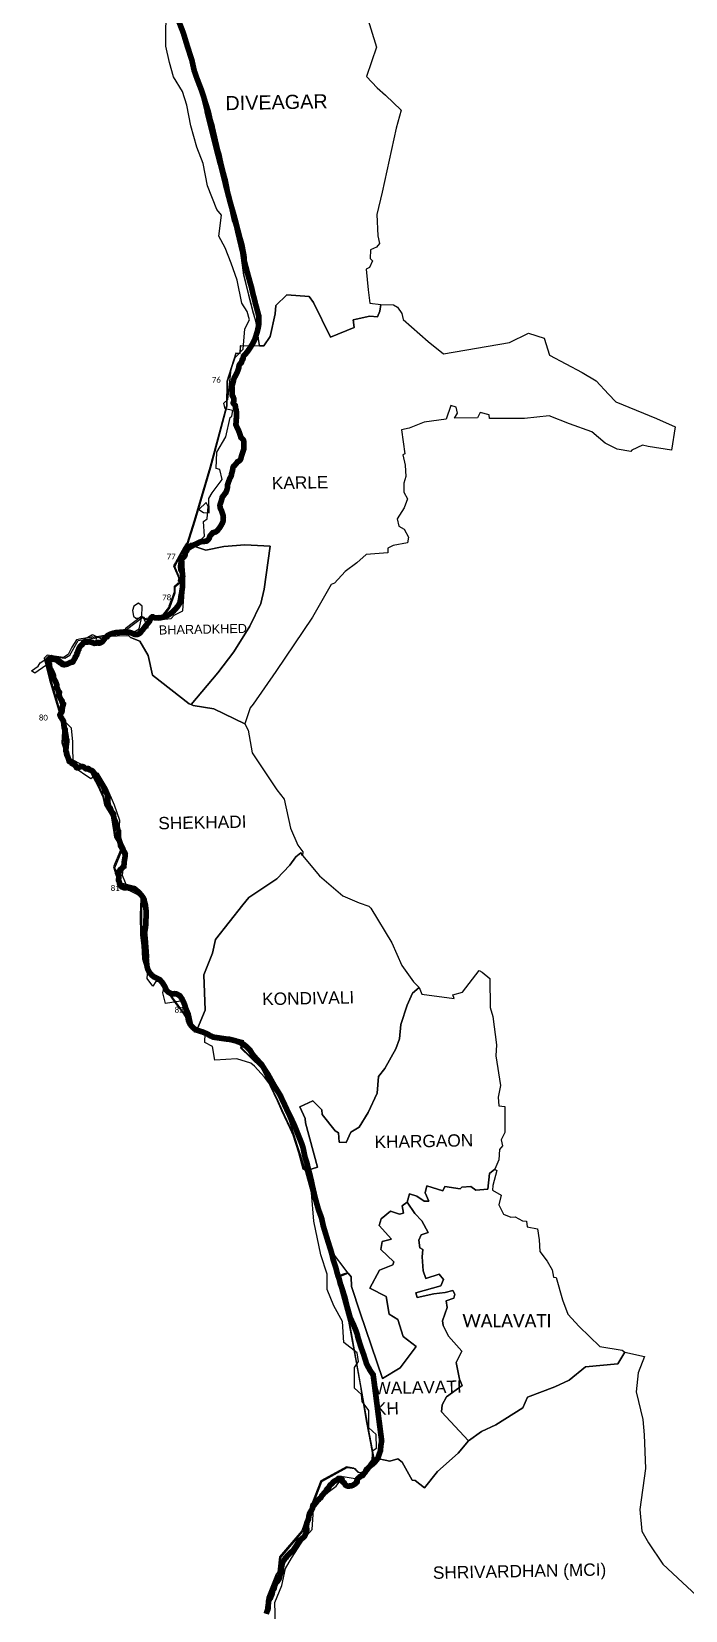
# Model space of a CAD drawing. Header units: metres. Extents: x 0 to 561379, y 0 to 4092696.
# Drawn here: x 285222 to 290982, y 1997679 to 2011591 of the extents above; entities that cross this region are included whole.
import ezdxf

# ---------------------------------------------------------------- set-up
doc = ezdxf.new("R2010")
doc.units = ezdxf.units.M
for name, color, linetype in [('COASTLINE', 5, 'Continuous'), ('ddddd', 7, 'Continuous'), ('DISTRICT BOUNDRY', 86, 'Continuous'), ('TALUKA BOUNDRY', 150, 'Continuous'), ('UNPROTECTED', 130, 'Continuous'), ('UNPROTECTED DUE TO CREEK', 150, 'Continuous'), ('village', 32, 'Continuous'), ('VILLAGE NAME', 250, 'Continuous')]:
    doc.layers.add(name, color=color, linetype=linetype)
doc.styles.get("Standard").update_dxf_attribs({"font": 'calibri.ttf'})

msp = doc.modelspace()

# ---------------------------------------------------------------- linework, layer by layer
at = {"layer": 'COASTLINE', "const_width": 50, "flags": 128}
msp.add_lwpolyline([(286514, 2011694), (286559, 2011578), (286596, 2011456), (286634, 2011339), (286654, 2011248), (286680, 2011174), (286716, 2011081), (286734, 2011028), (286755, 2010959), (286776, 2010893), (286784, 2010861), (286794, 2010815), (286811, 2010761), (286816, 2010733), (286827, 2010688), (286842, 2010622), (286860, 2010545), (286872, 2010509), (286884, 2010449), (286899, 2010386), (286906, 2010359), (286928, 2010279), (286947, 2010181), (286972, 2010084), (287008, 2009961), (287034, 2009859), (287056, 2009775), (287074, 2009713), (287091, 2009623), (287095, 2009598), (287095, 2009585), (287095, 2009574), (287101, 2009549), (287129, 2009444), (287160, 2009334), (287171, 2009284), (287185, 2009232), (287193, 2009197), (287200, 2009172), (287223, 2009087), (287225, 2009051), (287222, 2008998), (287209, 2008944), (287190, 2008883), (287171, 2008844), (287147, 2008805), (287119, 2008765), (287094, 2008738), (287091, 2008734), (287089, 2008730), (287087, 2008724), (287086, 2008717), (287085, 2008709), (287083, 2008704), (287078, 2008701), (287076, 2008697), (287075, 2008693), (287074, 2008688), (287073, 2008683), (287071, 2008677), (287068, 2008671), (287064, 2008668), (287059, 2008665), (287056, 2008660), (287053, 2008655), (287051, 2008651), (287049, 2008645), (287047, 2008632), (287046, 2008623), (287042, 2008614), (287040, 2008607), (287037, 2008599), (287032, 2008587), (287025, 2008572), (287019, 2008560), (287016, 2008555), (287013, 2008550), (287009, 2008545), (287007, 2008539), (287002, 2008524), (286999, 2008510), (286996, 2008496), (286993, 2008486), (286989, 2008476), (286987, 2008471), (286987, 2008465), (286988, 2008460), (286989, 2008456), (286990, 2008452), (286990, 2008448), (286990, 2008443), (286989, 2008431), (286989, 2008424), (286989, 2008418), (286988, 2008408), (286988, 2008401), (286988, 2008394), (286989, 2008387), (286992, 2008381), (286996, 2008376), (287000, 2008365), (287003, 2008357), (287004, 2008347), (287003, 2008335), (287001, 2008328), (286999, 2008323), (286999, 2008317), (287002, 2008312), (287006, 2008307), (287012, 2008302), (287016, 2008297), (287018, 2008287), (287018, 2008279), (287019, 2008272), (287021, 2008267), (287024, 2008257), (287025, 2008249), (287027, 2008239), (287027, 2008227), (287027, 2008209), (287027, 2008196), (287027, 2008185), (287025, 2008180), (287023, 2008175), (287023, 2008168), (287023, 2008161), (287025, 2008154), (287024, 2008147), (287022, 2008138), (287021, 2008134), (287021, 2008127), (287023, 2008123), (287030, 2008108), (287045, 2008076), (287055, 2008051), (287066, 2008014), (287074, 2008007), (287084, 2007998), (287089, 2007989), (287092, 2007976), (287093, 2007963), (287093, 2007943), (287091, 2007911), (287079, 2007876), (287069, 2007844), (287066, 2007830), (287062, 2007820), (287055, 2007811), (287044, 2007804), (287035, 2007800), (287031, 2007795), (287028, 2007788), (287012, 2007770), (287001, 2007760), (286997, 2007752), (286995, 2007743), (286991, 2007720), (286983, 2007692), (286981, 2007677), (286977, 2007668), (286973, 2007662), (286969, 2007655), (286965, 2007646), (286962, 2007637), (286955, 2007618), (286948, 2007597), (286949, 2007584), (286946, 2007566), (286939, 2007544), (286932, 2007527), (286923, 2007517), (286909, 2007498), (286901, 2007488), (286898, 2007472), (286887, 2007437), (286882, 2007424), (286881, 2007415), (286882, 2007405), (286884, 2007393), (286893, 2007374), (286899, 2007357), (286905, 2007340), (286909, 2007327), (286911, 2007309), (286910, 2007296), (286908, 2007274), (286901, 2007257), (286890, 2007238), (286881, 2007223), (286868, 2007206), (286857, 2007192), (286845, 2007183), (286833, 2007180), (286820, 2007176), (286806, 2007162), (286799, 2007154), (286795, 2007150), (286791, 2007141), (286786, 2007125), (286781, 2007118), (286776, 2007112), (286765, 2007103), (286760, 2007101), (286752, 2007100), (286742, 2007099), (286724, 2007099), (286701, 2007092), (286686, 2007083), (286649, 2007067), (286630, 2007056), (286613, 2007046), (286600, 2007037), (286594, 2007029), (286590, 2007018), (286584, 2007011), (286580, 2007006), (286577, 2007000), (286576, 2006992), (286575, 2006984), (286573, 2006976), (286568, 2006968), (286562, 2006961), (286554, 2006954), (286548, 2006949), (286541, 2006938), (286540, 2006925), (286535, 2006888), (286535, 2006871), (286535, 2006864), (286537, 2006848), (286550, 2006823), (286553, 2006793), (286552, 2006770), (286551, 2006751), (286552, 2006722), (286551, 2006697), (286549, 2006680), (286545, 2006656), (286543, 2006640), (286538, 2006619), (286535, 2006595), (286533, 2006583), (286529, 2006563), (286519, 2006542), (286508, 2006525), (286491, 2006505), (286472, 2006484), (286445, 2006462), (286426, 2006450), (286402, 2006440), (286392, 2006435), (286383, 2006433), (286373, 2006430), (286359, 2006426), (286340, 2006424), (286319, 2006426), (286302, 2006427), (286290, 2006434), (286285, 2006434), (286281, 2006431), (286275, 2006426), (286269, 2006416), (286261, 2006396), (286246, 2006377), (286225, 2006353), (286206, 2006327), (286182, 2006298), (286178, 2006292), (286172, 2006288), (286163, 2006283), (286158, 2006280), (286150, 2006278), (286142, 2006278), (286126, 2006281), (286115, 2006286), (286105, 2006291), (286094, 2006295), (286084, 2006297), (286068, 2006301), (286059, 2006303), (286050, 2006303), (286036, 2006301), (286015, 2006299), (285986, 2006297), (285972, 2006296), (285964, 2006295), (285951, 2006292), (285940, 2006290), (285919, 2006283), (285903, 2006276), (285896, 2006272), (285888, 2006267), (285879, 2006258), (285874, 2006253), (285863, 2006238), (285853, 2006225), (285850, 2006221), (285845, 2006215), (285840, 2006213), (285834, 2006209), (285830, 2006207), (285825, 2006204), (285820, 2006203), (285815, 2006203), (285813, 2006205), (285809, 2006208), (285805, 2006209), (285799, 2006209), (285795, 2006206), (285791, 2006204), (285788, 2006202), (285781, 2006202), (285775, 2006201), (285773, 2006202), (285766, 2006204), (285761, 2006206), (285758, 2006208), (285753, 2006208), (285749, 2006210), (285746, 2006210), (285742, 2006211), (285738, 2006212), (285732, 2006215), (285730, 2006216), (285727, 2006216), (285724, 2006216), (285721, 2006215), (285719, 2006213), (285716, 2006212), (285713, 2006211), (285710, 2006210), (285701, 2006210), (285696, 2006210), (285692, 2006210), (285688, 2006210), (285685, 2006209), (285681, 2006208), (285679, 2006206), (285678, 2006204), (285676, 2006201), (285675, 2006199), (285672, 2006196), (285670, 2006194), (285668, 2006191), (285666, 2006189), (285664, 2006186), (285662, 2006185), (285659, 2006183), (285656, 2006180), (285652, 2006177), (285648, 2006171), (285644, 2006165), (285641, 2006161), (285639, 2006157), (285637, 2006153), (285637, 2006151), (285637, 2006149), (285637, 2006147), (285636, 2006146), (285635, 2006145), (285633, 2006142), (285632, 2006139), (285632, 2006137), (285632, 2006135), (285631, 2006132), (285630, 2006130), (285629, 2006129), (285627, 2006125), (285626, 2006123), (285625, 2006119), (285625, 2006117), (285623, 2006115), (285622, 2006112), (285621, 2006111), (285621, 2006109), (285621, 2006107), (285621, 2006104), (285620, 2006103), (285618, 2006101), (285618, 2006100), (285618, 2006098), (285618, 2006096), (285617, 2006094), (285615, 2006093), (285613, 2006092), (285612, 2006091), (285611, 2006089), (285611, 2006087), (285610, 2006085), (285609, 2006085), (285607, 2006083), (285606, 2006079), (285606, 2006076), (285604, 2006074), (285603, 2006071), (285602, 2006068), (285601, 2006065), (285599, 2006063), (285597, 2006060), (285596, 2006058), (285593, 2006051), (285589, 2006046), (285586, 2006040), (285585, 2006037), (285582, 2006035), (285580, 2006034), (285577, 2006034), (285576, 2006035), (285574, 2006035), (285571, 2006035), (285568, 2006034), (285565, 2006033), (285562, 2006030), (285560, 2006029), (285555, 2006028), (285550, 2006025), (285543, 2006022), (285538, 2006018), (285534, 2006017), (285530, 2006017), (285524, 2006016), (285520, 2006014), (285513, 2006013), (285508, 2006012), (285504, 2006013), (285498, 2006014), (285494, 2006015), (285489, 2006018), (285482, 2006025), (285476, 2006029), (285466, 2006034), (285460, 2006039), (285454, 2006046), (285445, 2006052), (285433, 2006057), (285423, 2006059), (285417, 2006060), (285407, 2006060), (285401, 2006059), (285395, 2006057), (285387, 2006055), (285380, 2006051), (285376, 2006048), (285373, 2006045), (285372, 2006041), (285372, 2006035), (285373, 2006028), (285377, 2006021), (285379, 2006018), (285380, 2006012), (285380, 2006006), (285381, 2005998), (285380, 2005993), (285380, 2005988), (285382, 2005982), (285387, 2005975), (285391, 2005969), (285394, 2005964), (285396, 2005960), (285400, 2005952), (285402, 2005947), (285406, 2005939), (285411, 2005927), (285414, 2005918), (285415, 2005910), (285416, 2005906), (285416, 2005903), (285416, 2005900), (285416, 2005898), (285416, 2005895), (285417, 2005891), (285419, 2005888), (285421, 2005886), (285423, 2005883), (285425, 2005879), (285426, 2005876), (285426, 2005872), (285427, 2005870), (285430, 2005867), (285433, 2005864), (285435, 2005859), (285437, 2005854), (285439, 2005850), (285440, 2005846), (285442, 2005839), (285444, 2005835), (285445, 2005830), (285445, 2005825), (285444, 2005819), (285442, 2005816), (285442, 2005812), (285442, 2005809), (285445, 2005805), (285448, 2005803), (285451, 2005798), (285453, 2005793), (285455, 2005789), (285456, 2005786), (285456, 2005784), (285457, 2005781), (285460, 2005776), (285464, 2005773), (285467, 2005769), (285467, 2005766), (285466, 2005762), (285465, 2005759), (285464, 2005756), (285463, 2005753), (285462, 2005751), (285462, 2005748), (285464, 2005742), (285467, 2005736), (285469, 2005731), (285472, 2005721), (285475, 2005716), (285478, 2005711), (285482, 2005705), (285487, 2005698), (285490, 2005694), (285491, 2005691), (285491, 2005688), (285490, 2005684), (285491, 2005681), (285494, 2005676), (285495, 2005674), (285499, 2005670), (285502, 2005667), (285502, 2005665), (285501, 2005660), (285499, 2005654), (285495, 2005648), (285494, 2005646), (285494, 2005643), (285494, 2005640), (285493, 2005636), (285491, 2005633), (285490, 2005630), (285490, 2005626), (285490, 2005620), (285490, 2005614), (285491, 2005609), (285491, 2005606), (285490, 2005602), (285489, 2005600), (285489, 2005597), (285486, 2005593), (285483, 2005589), (285482, 2005586), (285481, 2005585), (285480, 2005584), (285479, 2005582), (285478, 2005580), (285477, 2005577), (285475, 2005574), (285473, 2005574), (285472, 2005572), (285471, 2005570), (285472, 2005567), (285474, 2005563), (285476, 2005560), (285477, 2005557), (285477, 2005555), (285478, 2005552), (285482, 2005548), (285486, 2005543), (285488, 2005538), (285491, 2005533), (285496, 2005526), (285499, 2005521), (285502, 2005515), (285503, 2005509), (285504, 2005501), (285506, 2005494), (285507, 2005486), (285507, 2005478), (285507, 2005474), (285508, 2005471), (285509, 2005467), (285508, 2005464), (285508, 2005459), (285509, 2005456), (285511, 2005454), (285513, 2005450), (285517, 2005444), (285517, 2005441), (285517, 2005437), (285517, 2005434), (285516, 2005432), (285517, 2005426), (285518, 2005419), (285521, 2005411), (285521, 2005406), (285523, 2005399), (285523, 2005395), (285523, 2005390), (285523, 2005386), (285523, 2005384), (285524, 2005382), (285525, 2005380), (285525, 2005377), (285524, 2005375), (285524, 2005373), (285524, 2005370), (285525, 2005367), (285527, 2005365), (285529, 2005359), (285531, 2005354), (285532, 2005350), (285532, 2005346), (285532, 2005341), (285532, 2005334), (285531, 2005326), (285530, 2005316), (285528, 2005306), (285526, 2005300), (285527, 2005295), (285527, 2005286), (285526, 2005280), (285525, 2005275), (285524, 2005272), (285523, 2005266), (285523, 2005260), (285523, 2005253), (285525, 2005248), (285527, 2005243), (285529, 2005240), (285529, 2005238), (285529, 2005236), (285529, 2005233), (285530, 2005232), (285531, 2005230), (285532, 2005228), (285532, 2005226), (285532, 2005223), (285532, 2005220), (285532, 2005217), (285533, 2005214), (285534, 2005212), (285537, 2005209), (285539, 2005206), (285541, 2005201), (285542, 2005196), (285543, 2005192), (285545, 2005189), (285546, 2005185), (285547, 2005181), (285549, 2005177), (285550, 2005173), (285550, 2005171), (285552, 2005166), (285552, 2005163), (285553, 2005161), (285556, 2005159), (285560, 2005158), (285566, 2005156), (285573, 2005153), (285574, 2005150), (285575, 2005148), (285575, 2005145), (285576, 2005143), (285581, 2005140), (285588, 2005137), (285597, 2005133), (285602, 2005131), (285606, 2005128), (285609, 2005120), (285614, 2005111), (285617, 2005106), (285619, 2005105), (285623, 2005105), (285628, 2005104), (285632, 2005106), (285639, 2005108), (285644, 2005110), (285649, 2005112), (285653, 2005114), (285658, 2005115), (285664, 2005115), (285669, 2005116), (285675, 2005114), (285681, 2005111), (285688, 2005105), (285695, 2005099), (285701, 2005095), (285705, 2005094), (285710, 2005095), (285716, 2005097), (285718, 2005097), (285721, 2005097), (285724, 2005096), (285727, 2005093), (285730, 2005088), (285733, 2005086), (285739, 2005084), (285748, 2005082), (285753, 2005080), (285759, 2005076), (285765, 2005068), (285773, 2005058), (285780, 2005049), (285782, 2005042), (285785, 2005035), (285789, 2005030), (285798, 2005021), (285802, 2005014), (285806, 2005005), (285808, 2005001), (285812, 2004998), (285814, 2004996), (285818, 2004990), (285822, 2004986), (285826, 2004981), (285829, 2004977), (285832, 2004972), (285835, 2004966), (285838, 2004962), (285841, 2004958), (285843, 2004955), (285846, 2004953), (285848, 2004952), (285849, 2004950), (285850, 2004947), (285852, 2004943), (285853, 2004938), (285855, 2004935), (285858, 2004930), (285861, 2004926), (285862, 2004923), (285862, 2004919), (285863, 2004916), (285864, 2004913), (285867, 2004908), (285868, 2004905), (285867, 2004901), (285869, 2004897), (285871, 2004894), (285873, 2004890), (285877, 2004887), (285880, 2004884), (285882, 2004881), (285886, 2004876), (285888, 2004870), (285890, 2004864), (285892, 2004861), (285893, 2004856), (285895, 2004851), (285895, 2004847), (285894, 2004842), (285894, 2004842), (285893, 2004822), (285894, 2004800), (285898, 2004779), (285903, 2004762), (285908, 2004757), (285912, 2004753), (285916, 2004745), (285919, 2004737), (285924, 2004724), (285928, 2004716), (285934, 2004709), (285939, 2004704), (285942, 2004699), (285943, 2004694), (285944, 2004684), (285945, 2004675), (285947, 2004660), (285950, 2004653), (285954, 2004642), (285960, 2004632), (285965, 2004619), (285968, 2004607), (285970, 2004597), (285970, 2004588), (285972, 2004582), (285978, 2004573), (285980, 2004565), (285982, 2004552), (285984, 2004549), (285986, 2004546), (285987, 2004545), (285987, 2004543), (285987, 2004542), (285987, 2004538), (285987, 2004534), (285988, 2004532), (285988, 2004530), (285988, 2004530), (285986, 2004529), (285985, 2004528), (285985, 2004526), (285985, 2004522), (285985, 2004517), (285985, 2004512), (285987, 2004507), (285987, 2004502), (285987, 2004498), (285987, 2004491), (285988, 2004486), (286005, 2004433), (286023, 2004398), (286024, 2004395), (286027, 2004387), (286030, 2004377), (286036, 2004364), (286040, 2004355), (286044, 2004351), (286047, 2004346), (286046, 2004337), (286046, 2004325), (286043, 2004307), (286040, 2004289), (286037, 2004270), (286037, 2004256), (286035, 2004244), (286029, 2004235), (286024, 2004225), (286017, 2004217), (286007, 2004210), (286001, 2004204), (285996, 2004192), (285985, 2004187), (285980, 2004182), (285980, 2004174), (285983, 2004167), (285988, 2004160), (285991, 2004151), (285991, 2004141), (285991, 2004130), (285987, 2004121), (285987, 2004113), (285990, 2004106), (285994, 2004099), (285997, 2004091), (285997, 2004082), (286001, 2004075), (286006, 2004070), (286010, 2004061), (286016, 2004055), (286026, 2004051), (286034, 2004048), (286042, 2004046), (286049, 2004046), (286055, 2004050), (286058, 2004052), (286065, 2004052), (286071, 2004049), (286075, 2004047), (286080, 2004044), (286103, 2004043), (286119, 2004040), (286138, 2004031), (286167, 2004007), (286190, 2003980), (286204, 2003961), (286213, 2003943), (286216, 2003927), (286224, 2003898), (286230, 2003850), (286230, 2003794), (286229, 2003734), (286225, 2003695), (286215, 2003637), (286217, 2003580), (286216, 2003551), (286221, 2003505), (286225, 2003453), (286232, 2003426), (286235, 2003387), (286239, 2003351), (286245, 2003331), (286250, 2003319), (286259, 2003303), (286273, 2003286), (286281, 2003276), (286301, 2003261), (286327, 2003249), (286352, 2003236), (286374, 2003211), (286392, 2003182), (286401, 2003164), (286406, 2003152), (286411, 2003143), (286418, 2003135), (286428, 2003126), (286439, 2003121), (286453, 2003112), (286467, 2003113), (286479, 2003114), (286494, 2003113), (286509, 2003106), (286528, 2003095), (286547, 2003068), (286570, 2003018), (286594, 2002933), (286605, 2002873), (286620, 2002842), (286638, 2002820), (286657, 2002803), (286684, 2002790), (286727, 2002777), (286768, 2002760), (286796, 2002743), (286822, 2002731), (286931, 2002715), (286968, 2002711), (287017, 2002699), (287055, 2002685), (287097, 2002662), (287116, 2002646), (287146, 2002616), (287169, 2002578), (287206, 2002535), (287247, 2002491), (287273, 2002450), (287301, 2002408), (287331, 2002354), (287359, 2002304), (287391, 2002253), (287416, 2002211), (287434, 2002170), (287453, 2002131), (287476, 2002081), (287513, 2002006), (287541, 2001945), (287571, 2001869), (287599, 2001799), (287613, 2001758), (287622, 2001715), (287629, 2001679), (287647, 2001623), (287657, 2001581), (287673, 2001521), (287685, 2001471), (287696, 2001419), (287719, 2001319), (287731, 2001275), (287750, 2001208), (287770, 2001155), (287778, 2001131), (287791, 2001069), (287820, 2000973), (287848, 2000883), (287858, 2000852), (287869, 2000813), (287879, 2000768), (287900, 2000707), (287909, 2000671), (287921, 2000629), (287933, 2000595), (287941, 2000560), (287954, 2000524), (287963, 2000496), (287982, 2000436), (287997, 2000371), (288011, 2000323), (288028, 2000260), (288058, 2000196), (288072, 2000162), (288078, 2000149), (288091, 2000111), (288099, 2000076), (288113, 2000033), (288126, 1999993), (288147, 1999935), (288173, 1999852), (288202, 1999797), (288226, 1999762), (288231, 1999756), (288306, 1999173), (288299, 1999134), (288295, 1999086), (288284, 1999054), (288272, 1999020), (288246, 1998986), (288226, 1998968), (288204, 1998952), (288201, 1998949), (288199, 1998946), (288192, 1998939), (288189, 1998935), (288186, 1998931), (288183, 1998928), (288181, 1998925), (288178, 1998925), (288176, 1998925), (288173, 1998923), (288170, 1998919), (288167, 1998913), (288166, 1998908), (288164, 1998901), (288161, 1998896), (288157, 1998893), (288154, 1998890), (288149, 1998886), (288145, 1998883), (288144, 1998879), (288143, 1998874), (288141, 1998871), (288139, 1998869), (288135, 1998867), (288133, 1998866), (288128, 1998864), (288124, 1998863), (288119, 1998860), (288114, 1998857), (288110, 1998852), (288106, 1998849), (288102, 1998846), (288099, 1998844), (288096, 1998841), (288093, 1998838), (288091, 1998834), (288089, 1998829), (288088, 1998825), (288089, 1998822), (288091, 1998819), (288091, 1998816), (288090, 1998813), (288089, 1998810), (288087, 1998808), (288083, 1998806), (288079, 1998802), (288076, 1998798), (288073, 1998795), (288069, 1998792), (288064, 1998789), (288059, 1998787), (288052, 1998782), (288049, 1998781), (288043, 1998779), (288041, 1998778), (288033, 1998777), (288031, 1998777), (288027, 1998777), (288022, 1998776), (288020, 1998775), (288015, 1998774), (288012, 1998774), (288006, 1998775), (288001, 1998776), (287998, 1998778), (287992, 1998781), (287987, 1998784), (287984, 1998789), (287981, 1998795), (287978, 1998799), (287976, 1998802), (287975, 1998805), (287972, 1998807), (287969, 1998809), (287964, 1998811), (287960, 1998814), (287957, 1998818), (287955, 1998823), (287955, 1998826), (287955, 1998830), (287955, 1998832), (287956, 1998836), (287955, 1998838), (287953, 1998839), (287951, 1998840), (287948, 1998841), (287945, 1998841), (287940, 1998842), (287934, 1998843), (287931, 1998843), (287927, 1998843), (287922, 1998839), (287914, 1998832), (287910, 1998829), (287906, 1998827), (287902, 1998825), (287898, 1998822), (287893, 1998820), (287891, 1998819), (287887, 1998816), (287880, 1998811), (287876, 1998807), (287872, 1998802), (287870, 1998798), (287866, 1998794), (287864, 1998793), (287861, 1998791), (287858, 1998789), (287853, 1998785), (287850, 1998781), (287846, 1998776), (287844, 1998770), (287842, 1998766), (287838, 1998762), (287833, 1998756), (287828, 1998751), (287823, 1998746), (287820, 1998742), (287819, 1998737), (287818, 1998733), (287815, 1998728), (287811, 1998724), (287808, 1998721), (287804, 1998718), (287800, 1998714), (287797, 1998711), (287793, 1998706), (287789, 1998701), (287785, 1998697), (287779, 1998690), (287776, 1998684), (287772, 1998678), (287769, 1998672), (287765, 1998669), (287754, 1998660), (287750, 1998654), (287745, 1998650), (287740, 1998648), (287734, 1998643), (287731, 1998638), (287728, 1998633), (287724, 1998627), (287721, 1998622), (287716, 1998618), (287711, 1998616), (287709, 1998613), (287704, 1998610), (287701, 1998607), (287699, 1998600), (287698, 1998595), (287697, 1998588), (287697, 1998582), (287696, 1998578), (287694, 1998573), (287691, 1998569), (287689, 1998565), (287685, 1998558), (287682, 1998550), (287679, 1998545), (287675, 1998542), (287673, 1998538), (287671, 1998534), (287670, 1998527), (287667, 1998521), (287665, 1998511), (287663, 1998496), (287661, 1998482), (287658, 1998476), (287652, 1998464), (287648, 1998455), (287645, 1998433), (287644, 1998423), (287644, 1998411), (287646, 1998397), (287646, 1998386), (287644, 1998376), (287639, 1998363), (287635, 1998352), (287629, 1998337), (287623, 1998328), (287616, 1998322), (287604, 1998312), (287587, 1998298), (287575, 1998286), (287570, 1998278), (287565, 1998269), (287561, 1998260), (287553, 1998248), (287547, 1998240), (287540, 1998229), (287531, 1998215), (287523, 1998205), (287512, 1998196), (287498, 1998184), (287489, 1998174), (287479, 1998165), (287471, 1998156), (287466, 1998147), (287456, 1998138), (287448, 1998125), (287441, 1998116), (287436, 1998109), (287433, 1998099), (287429, 1998085), (287426, 1998072), (287423, 1998048), (287422, 1998038), (287422, 1998032), (287421, 1998021), (287418, 1998011), (287416, 1998005), (287411, 1997993), (287408, 1997979), (287406, 1997969), (287405, 1997964), (287401, 1997956), (287398, 1997951), (287395, 1997947), (287392, 1997942), (287389, 1997937), (287376, 1997925), (287373, 1997920), (287369, 1997910), (287365, 1997901), (287362, 1997888), (287360, 1997881), (287358, 1997872), (287355, 1997867), (287351, 1997864), (287348, 1997859), (287346, 1997853), (287344, 1997844), (287342, 1997831), (287339, 1997819), (287334, 1997810), (287331, 1997800), (287327, 1997790), (287322, 1997784), (287318, 1997777), (287313, 1997768), (287309, 1997759), (287308, 1997742), (287307, 1997729), (287307, 1997715), (287306, 1997703), (287305, 1997695), (287303, 1997685), (287299, 1997678), (287295, 1997669), (287292, 1997659), (287289, 1997649)], dxfattribs=at)
at = {"layer": 'DISTRICT BOUNDRY'}
msp.add_polyline3d([(286539, 2011613, 0), (286597, 2011413, 0), (286634, 2011317, 0), (286680, 2011160, 0), (286713, 2011041, 0), (286714, 2011032, 0), (286747, 2010894, 0), (286748, 2010885, 0), (286794, 2010694, 0), (286824, 2010578, 0), (286865, 2010420, 0), (286910, 2010243, 0), (286937, 2010143, 0), (286940, 2010137, 0), (286962, 2010047, 0), (286990, 2009928, 0), (286997, 2009906, 0), (287006, 2009876, 0), (287011, 2009851, 0), (287018, 2009825, 0), (287063, 2009639, 0), (287091, 2009442, 0), (287133, 2009270, 0), (287173, 2009109, 0), (287199, 2009024, 0), (287222, 2008866, 0), (287229, 2008819, 0), (287060, 2008823, 0), (287055, 2008755, 0), (287020, 2008757, 0), (286942, 2008508, 0), (286939, 2008294, 0), (286792, 2007751, 0), (286654, 2007284, 0), (286590, 2007079, 0), (286584, 2007081, 0), (286583, 2007079, 0), (286562, 2007046, 0), (286522, 2006973, 0), (286490, 2006914, 0), (286473, 2006883, 0), (286519, 2006776, 0), (286516, 2006765, 0), (286513, 2006751, 0), (286516, 2006749, 0), (286529, 2006743, 0), (286535, 2006739, 0), (286537, 2006738, 0), (286533, 2006735, 0), (286511, 2006732, 0), (286477, 2006701, 0), (286477, 2006652, 0), (286477, 2006651, 0), (286472, 2006637, 0), (286459, 2006602, 0), (286443, 2006560, 0), (286443, 2006559, 0), (286432, 2006527, 0), (286429, 2006518, 0), (286385, 2006461, 0), (286371, 2006442, 0), (286371, 2006439, 0), (286214, 2006417, 0), (286192, 2006439, 0), (286045, 2006328, 0), (286064, 2006277, 0), (286064, 2006276, 0), (286055, 2006279, 0), (285932, 2006274, 0), (285924, 2006276, 0), (285863, 2006269, 0), (285797, 2006259, 0), (285740, 2006251, 0), (285735, 2006253, 0), (285659, 2006241, 0), (285618, 2006233, 0), (285575, 2006166, 0), (285545, 2006102, 0), (285503, 2006075, 0), (285358, 2006096, 0), (285333, 2006071, 0), (285380, 2005880, 0), (285443, 2005666, 0), (285479, 2005543, 0), (285490, 2005509, 0), (285494, 2005423, 0), (285487, 2005325, 0), (285529, 2005203, 0), (285661, 2005133, 0), (285724, 2005098, 0), (285804, 2004945, 0), (285849, 2004847, 0), (285865, 2004777, 0), (285924, 2004680, 0), (285946, 2004535, 0), (285953, 2004493, 0), (285981, 2004447, 0), (285985, 2004413, 0), (286005, 2004377, 0), (285942, 2004230, 0), (285985, 2004097, 0), (286062, 2004073, 0), (286128, 2004060, 0), (286174, 2004011, 0), (286184, 2003946, 0), (286179, 2003809, 0), (286182, 2003630, 0), (286192, 2003537, 0), (286198, 2003420, 0), (286230, 2003314, 0), (286271, 2003282, 0), (286334, 2003252, 0), (286375, 2003174, 0), (286406, 2003147, 0), (286485, 2003036, 0), (286547, 2002954, 0), (286651, 2002794, 0), (286811, 2002732, 0), (286831, 2002744, 0), (286869, 2002742, 0), (286966, 2002733, 0), (287083, 2002701, 0), (287062, 2002637, 0), (287154, 2002548, 0), (287244, 2002459, 0), (287282, 2002386, 0), (287355, 2002233, 0), (287385, 2002172, 0), (287423, 2002084, 0), (287496, 2001929, 0), (287524, 2001871, 0), (287573, 2001713, 0), (287612, 2001570, 0), (287631, 2001558, 0), (287692, 2001343, 0), (287849, 2000861, 0), (288005, 2000653, 0), (287957, 2000639, 0), (287908, 2000616, 0), (288014, 2000229, 0), (288040, 2000083, 0), (288081, 1999863, 0), (288121, 1999639, 0), (288122, 1999628, 0), (288172, 1999334, 0), (288207, 1999154, 0), (288225, 1999053, 0), (288234, 1999027, 0), (288200, 1998981, 0), (288142, 1998893, 0), (288104, 1998895, 0), (288089, 1998903, 0), (288061, 1998934, 0), (287995, 1998945, 0), (287769, 1998820, 0), (287645, 1998497, 0), (287602, 1998382, 0), (287406, 1998151, 0), (287390, 1998015, 0), (287377, 1998000, 0), (287294, 1997793, 0), (287278, 1997659, 0)], dxfattribs=at)
at = {"layer": 'TALUKA BOUNDRY'}
msp.add_polyline3d([(287374, 1997451, 0), (287366, 1997748, 0), (287427, 1997898, 0), (287460, 1998049, 0), (287512, 1998140, 0), (287624, 1998313, 0), (287693, 1998393, 0), (287704, 1998570, 0), (287810, 1998705, 0), (287904, 1998775, 0), (287967, 1998859, 0), (288109, 1998837, 0), (288154, 1998884, 0), (288218, 1998978, 0), (288227, 1999087, 0), (288259, 1999108, 0), (288257, 1999229, 0), (288193, 1999289, 0), (288194, 1999440, 0), (288133, 1999520, 0), (288128, 1999583, 0), (288066, 1999637, 0), (288066, 1999820, 0), (288103, 1999873, 0), (288090, 1999950, 0), (287972, 2000040, 0), (287962, 2000224, 0), (287884, 2000364, 0), (287827, 2000507, 0), (287825, 2000643, 0), (287770, 2000813, 0), (287709, 2001109, 0), (287689, 2001361, 0), (287629, 2001575, 0), (287568, 2001765, 0), (287494, 2001997, 0), (287406, 2002205, 0), (287275, 2002378, 0), (287185, 2002474, 0), (287152, 2002501, 0), (287030, 2002541, 0), (286835, 2002528, 0), (286816, 2002647, 0), (286749, 2002683, 0), (286752, 2002763, 0), (286656, 2002776, 0), (286621, 2002936, 0), (286572, 2003055, 0), (286401, 2003028, 0), (286377, 2003120, 0), (286398, 2003211, 0), (286316, 2003221, 0), (286290, 2003180, 0), (286240, 2003248, 0), (286256, 2003444, 0), (286243, 2003604, 0), (286218, 2003826, 0), (286230, 2003947, 0), (286075, 2004026, 0), (286023, 2004154, 0), (286029, 2004219, 0), (286055, 2004222, 0), (286062, 2004367, 0), (285987, 2004464, 0), (286000, 2004641, 0), (285953, 2004775, 0), (285887, 2004924, 0), (285809, 2005058, 0), (285743, 2005008, 0), (285589, 2005114, 0), (285586, 2005333, 0), (285573, 2005452, 0), (285483, 2005544, 0), (285515, 2005630, 0), (285464, 2005817, 0), (285386, 2005957, 0), (285347, 2006005, 0), (285250, 2005938, 0), (285222, 2005959, 0), (285279, 2006000, 0), (285296, 2006029, 0), (285339, 2006055, 0), (285396, 2006096, 0), (285469, 2006066, 0), (285528, 2006024, 0), (285588, 2006035, 0), (285605, 2006070, 0), (285651, 2006164, 0), (285686, 2006238, 0), (285757, 2006279, 0), (285848, 2006236, 0), (285901, 2006242, 0), (285931, 2006309, 0), (286035, 2006311, 0), (286120, 2006298, 0), (286169, 2006329, 0), (286192, 2006435, 0), (286196, 2006527, 0), (286165, 2006554, 0), (286123, 2006528, 0), (286111, 2006489, 0), (286119, 2006439, 0), (286141, 2006424, 0), (286155, 2006424, 0), (286204, 2006432, 0), (286245, 2006334, 0), (286269, 2006437, 0), (286340, 2006448, 0), (286362, 2006410, 0), (286450, 2006421, 0), (286478, 2006450, 0), (286553, 2006488, 0), (286572, 2006739, 0), (286566, 2006902, 0), (286561, 2007016, 0), (286607, 2007024, 0), (286618, 2007083, 0), (286684, 2007086, 0), (286744, 2007144, 0), (286737, 2007275, 0), (286768, 2007298, 0), (286778, 2007407, 0), (286761, 2007443, 0), (286695, 2007379, 0), (286735, 2007355, 0), (286786, 2007351, 0), (286784, 2007476, 0), (286813, 2007528, 0), (286902, 2007643, 0), (286880, 2007732, 0), (286847, 2007741, 0), (286854, 2007886, 0), (286932, 2008019, 0), (286970, 2008190, 0), (286987, 2008202, 0), (286994, 2008252, 0), (286926, 2008268, 0), (286915, 2008318, 0), (286952, 2008350, 0), (286965, 2008483, 0), (286981, 2008616, 0), (287016, 2008720, 0), (287087, 2008793, 0), (287101, 2008973, 0), (287141, 2009050, 0), (287122, 2009124, 0), (287075, 2009199, 0), (287032, 2009401, 0), (286980, 2009552, 0), (286927, 2009686, 0), (286872, 2009790, 0), (286894, 2009974, 0), (286855, 2010024, 0), (286772, 2010232, 0), (286732, 2010428, 0), (286679, 2010574, 0), (286625, 2010761, 0), (286590, 2010942, 0), (286552, 2011064, 0), (286471, 2011192, 0), (286436, 2011320, 0), (286403, 2011462, 0), (286407, 2011836, 0)], dxfattribs=at)
at = {"layer": 'UNPROTECTED', "const_width": 50, "flags": 128}
for points in [[(286799, 2007154), (286795, 2007150), (286791, 2007141), (286786, 2007125), (286781, 2007118), (286776, 2007112), (286765, 2007103), (286760, 2007101), (286752, 2007100), (286742, 2007099), (286724, 2007099), (286701, 2007092), (286686, 2007083), (286649, 2007067), (286637, 2007060)], [(286637, 2007060), (286630, 2007056), (286613, 2007046), (286600, 2007037), (286594, 2007029), (286590, 2007018), (286584, 2007011), (286580, 2007006), (286577, 2007000), (286576, 2006992), (286575, 2006984), (286573, 2006976), (286568, 2006968), (286562, 2006961), (286554, 2006954), (286548, 2006949), (286541, 2006938), (286540, 2006925), (286535, 2006888), (286535, 2006871), (286535, 2006864), (286536, 2006857)], [(286552, 2006706), (286551, 2006697), (286549, 2006680), (286545, 2006656), (286543, 2006640), (286538, 2006619), (286535, 2006595), (286533, 2006586)], [(286291, 2006433), (286290, 2006434), (286285, 2006434), (286281, 2006431), (286275, 2006426), (286269, 2006416), (286261, 2006396), (286246, 2006377), (286225, 2006353), (286206, 2006327), (286182, 2006298), (286178, 2006292), (286172, 2006288), (286163, 2006283), (286158, 2006280), (286150, 2006278), (286142, 2006278), (286126, 2006281), (286115, 2006286), (286105, 2006291), (286094, 2006295), (286084, 2006297), (286070, 2006301)], [(286065, 2006302), (286059, 2006303), (286050, 2006303), (286036, 2006301), (286015, 2006299), (285986, 2006297), (285972, 2006296), (285964, 2006295), (285951, 2006292), (285940, 2006290), (285919, 2006283), (285903, 2006276), (285896, 2006272), (285888, 2006267), (285879, 2006258), (285874, 2006253), (285863, 2006238), (285853, 2006225), (285850, 2006221), (285845, 2006215), (285840, 2006213), (285834, 2006209), (285830, 2006207), (285825, 2006204), (285820, 2006203), (285815, 2006203), (285813, 2006205), (285809, 2006208), (285805, 2006209), (285799, 2006209), (285795, 2006206), (285791, 2006204), (285788, 2006202), (285781, 2006202), (285775, 2006201), (285773, 2006202), (285766, 2006204), (285761, 2006206), (285758, 2006208), (285753, 2006208), (285749, 2006210), (285746, 2006210), (285742, 2006211), (285738, 2006212), (285732, 2006215), (285730, 2006216), (285727, 2006216), (285724, 2006216), (285721, 2006215), (285719, 2006213), (285716, 2006212), (285713, 2006211), (285710, 2006210), (285701, 2006210), (285696, 2006210), (285692, 2006210), (285688, 2006210), (285685, 2006209), (285681, 2006208), (285679, 2006206), (285678, 2006204), (285676, 2006201), (285675, 2006199), (285672, 2006196), (285670, 2006194), (285668, 2006191), (285666, 2006189), (285664, 2006186), (285662, 2006185), (285659, 2006183), (285656, 2006180), (285652, 2006177), (285648, 2006171), (285644, 2006165), (285641, 2006161), (285639, 2006157), (285637, 2006153), (285637, 2006151), (285637, 2006149), (285637, 2006147), (285636, 2006146), (285635, 2006145), (285633, 2006142), (285632, 2006139), (285632, 2006137), (285632, 2006135), (285631, 2006132), (285630, 2006130), (285629, 2006129), (285627, 2006125), (285626, 2006123), (285625, 2006119), (285625, 2006117), (285623, 2006115), (285622, 2006112), (285621, 2006111), (285621, 2006109), (285621, 2006107), (285621, 2006104), (285620, 2006103), (285618, 2006101), (285618, 2006100), (285618, 2006098), (285618, 2006096), (285617, 2006094), (285615, 2006093), (285613, 2006092), (285612, 2006091), (285611, 2006089), (285611, 2006087), (285610, 2006085), (285609, 2006085), (285607, 2006083), (285606, 2006079), (285606, 2006076), (285604, 2006074), (285603, 2006071), (285602, 2006069)], [(285486, 2006021), (285482, 2006025), (285476, 2006029), (285466, 2006034), (285460, 2006039), (285454, 2006046), (285445, 2006052), (285433, 2006057), (285423, 2006059), (285417, 2006060), (285407, 2006060), (285401, 2006059), (285395, 2006057), (285387, 2006055), (285380, 2006051), (285376, 2006048), (285373, 2006045), (285372, 2006041), (285372, 2006035), (285373, 2006028), (285377, 2006021), (285379, 2006018), (285380, 2006012), (285380, 2006006), (285381, 2005998), (285380, 2005993), (285380, 2005988), (285382, 2005982), (285387, 2005975), (285391, 2005969), (285394, 2005964), (285396, 2005960), (285400, 2005952), (285402, 2005947), (285406, 2005939), (285411, 2005927), (285414, 2005918), (285415, 2005910), (285416, 2005906), (285416, 2005903), (285416, 2005900), (285416, 2005898), (285416, 2005895), (285417, 2005891), (285419, 2005888), (285421, 2005886), (285423, 2005883), (285425, 2005879), (285426, 2005876), (285426, 2005872), (285427, 2005870), (285430, 2005867), (285433, 2005864), (285435, 2005859), (285437, 2005854), (285439, 2005850), (285440, 2005846), (285442, 2005839), (285444, 2005835), (285445, 2005830), (285445, 2005825), (285444, 2005819), (285442, 2005816), (285442, 2005812), (285442, 2005809), (285445, 2005805), (285448, 2005803), (285451, 2005798), (285453, 2005793), (285455, 2005789), (285456, 2005786), (285456, 2005784), (285457, 2005781), (285460, 2005776), (285464, 2005773), (285467, 2005769), (285467, 2005766), (285466, 2005762), (285465, 2005759), (285464, 2005756), (285463, 2005753), (285462, 2005751), (285462, 2005748), (285464, 2005742), (285467, 2005736), (285469, 2005731), (285472, 2005721), (285475, 2005716), (285478, 2005711), (285482, 2005705), (285487, 2005698), (285490, 2005694), (285491, 2005691), (285491, 2005688), (285490, 2005684), (285491, 2005681), (285494, 2005676), (285495, 2005674), (285499, 2005670), (285502, 2005667), (285502, 2005665), (285501, 2005660), (285499, 2005654), (285495, 2005648), (285494, 2005646), (285494, 2005643), (285494, 2005640), (285493, 2005636), (285491, 2005633), (285490, 2005630), (285490, 2005626), (285490, 2005620), (285490, 2005614), (285491, 2005609), (285491, 2005606), (285490, 2005602), (285489, 2005600), (285489, 2005597), (285486, 2005593), (285483, 2005589), (285482, 2005586), (285481, 2005585), (285480, 2005584), (285479, 2005582), (285478, 2005580), (285477, 2005577), (285475, 2005574), (285473, 2005574), (285472, 2005572), (285471, 2005570), (285472, 2005567), (285474, 2005563), (285476, 2005560), (285477, 2005557), (285477, 2005555), (285478, 2005552), (285482, 2005548), (285486, 2005543), (285488, 2005538), (285491, 2005533), (285496, 2005526), (285499, 2005521), (285502, 2005515), (285503, 2005509), (285504, 2005501), (285506, 2005494), (285507, 2005486), (285507, 2005478), (285507, 2005474), (285508, 2005471), (285509, 2005467), (285508, 2005464), (285508, 2005459), (285509, 2005456), (285511, 2005454), (285513, 2005450), (285517, 2005444), (285517, 2005441), (285517, 2005437), (285517, 2005434), (285516, 2005432), (285517, 2005426), (285518, 2005419), (285521, 2005411), (285521, 2005406), (285523, 2005399), (285523, 2005395), (285523, 2005390), (285523, 2005386), (285523, 2005384), (285524, 2005382), (285525, 2005380), (285525, 2005377), (285524, 2005375), (285524, 2005373), (285524, 2005370), (285525, 2005367), (285527, 2005365), (285529, 2005359), (285531, 2005354), (285532, 2005350), (285532, 2005346), (285532, 2005341), (285532, 2005334), (285531, 2005326), (285530, 2005316), (285528, 2005306), (285526, 2005300), (285527, 2005295), (285527, 2005286), (285526, 2005280), (285525, 2005275), (285524, 2005272), (285523, 2005266), (285523, 2005260), (285523, 2005253), (285525, 2005248), (285527, 2005243), (285529, 2005240), (285529, 2005238), (285529, 2005236), (285529, 2005233), (285530, 2005232), (285531, 2005230), (285532, 2005228), (285532, 2005226), (285532, 2005223), (285532, 2005220), (285532, 2005217), (285533, 2005214), (285534, 2005212), (285537, 2005209), (285539, 2005206), (285541, 2005201), (285542, 2005196), (285543, 2005192), (285545, 2005189), (285546, 2005185), (285547, 2005181), (285549, 2005177), (285550, 2005173), (285550, 2005171), (285552, 2005166), (285552, 2005163), (285553, 2005161), (285556, 2005159), (285560, 2005158), (285566, 2005156), (285573, 2005153), (285574, 2005150), (285575, 2005148), (285575, 2005145), (285576, 2005143), (285581, 2005140), (285588, 2005137), (285597, 2005133), (285602, 2005131), (285606, 2005128), (285609, 2005120), (285614, 2005111), (285617, 2005106), (285619, 2005105), (285623, 2005105), (285628, 2005104), (285630, 2005105)], [(286004, 2004207), (286001, 2004204), (285996, 2004192), (285985, 2004187), (285980, 2004182), (285980, 2004174), (285983, 2004167), (285988, 2004160), (285991, 2004151), (285991, 2004141), (285991, 2004130), (285987, 2004121), (285987, 2004113), (285990, 2004106), (285994, 2004099), (285997, 2004091), (285997, 2004082), (286001, 2004075), (286006, 2004070), (286010, 2004061), (286016, 2004055), (286026, 2004051), (286034, 2004048), (286042, 2004046), (286049, 2004046), (286055, 2004050), (286058, 2004052), (286065, 2004052), (286071, 2004049), (286075, 2004047), (286080, 2004044), (286103, 2004043), (286106, 2004043)]]:
    msp.add_lwpolyline(points, dxfattribs=at)
at = {"layer": 'UNPROTECTED DUE TO CREEK', "const_width": 50, "flags": 128}
for points in [[(287119, 2008765), (287147, 2008805), (287171, 2008844), (287190, 2008883), (287209, 2008944), (287222, 2008998)], [(288306, 1999173), (288241, 1999680)]]:
    msp.add_lwpolyline(points, dxfattribs=at)
at = {"layer": 'village'}
for points in [[(288096, 2011989, 0), (288260, 2011453, 0), (288172, 2011194, 0), (288266, 2011097, 0), (288341, 2011031, 0), (288477, 2010899, 0), (288435, 2010740, 0), (288311, 2010175, 0), (288264, 2009980, 0), (288273, 2009791, 0), (288287, 2009724, 0), (288260, 2009692, 0), (288208, 2009667, 0), (288205, 2009593, 0), (288224, 2009572, 0), (288200, 2009512, 0), (288170, 2009497, 0), (288186, 2009317, 0), (288202, 2009197, 0), (288299, 2009185, 0), (288291, 2009127, 0), (288270, 2009079, 0), (288201, 2009083, 0), (288055, 2009050, 0), (288064, 2008985, 0), (287854, 2008900, 0), (287705, 2009205, 0), (287666, 2009256, 0), (287470, 2009272, 0), (287374, 2009178, 0), (287369, 2009105, 0), (287323, 2008905, 0), (287268, 2008822, 0), (287231, 2008823, 0), (287201, 2009027, 0), (287176, 2009112, 0), (287093, 2009445, 0), (287066, 2009642, 0), (287009, 2009879, 0), (286798, 2010696, 0), (286717, 2011043, 0), (286638, 2011319, 0), (286601, 2011415, 0), (286450, 2011942, 0)], [(287290, 1997652, 0), (287306, 1997787, 0), (287389, 1997994, 0), (287402, 1998009, 0), (287417, 1998145, 0), (287612, 1998376, 0), (287779, 1998815, 0), (288003, 1998940, 0), (288069, 1998930, 0), (288097, 1998898, 0), (288150, 1998889, 0), (288241, 1999024, 0), (288378, 1998994, 0), (288447, 1999016, 0), (288488, 1998986, 0), (288575, 1998828, 0), (288601, 1998825, 0), (288684, 1998760, 0), (288798, 1998902, 0), (288981, 1999066, 0), (289070, 1999175, 0), (289186, 1999255, 0), (289312, 1999316, 0), (289550, 1999465, 0), (289590, 1999558, 0), (289831, 1999648, 0), (289957, 1999707, 0), (290102, 1999827, 0), (290387, 1999853, 0), (290447, 1999955, 0), (290621, 1999916, 0), (290566, 1999773, 0), (290548, 1999605, 0), (290606, 1999362, 0), (290620, 1999227, 0), (290629, 1998929, 0), (290581, 1998569, 0), (290598, 1998377, 0), (290658, 1998274, 0), (290783, 1998087, 0), (290956, 1997924, 0), (291207, 1997693, 0)]]:
    msp.add_polyline3d(points, dxfattribs=at)
for points in [[(288974, 2008228, 0), (288961, 2008282, 0), (288915, 2008297, 0), (288875, 2008177, 0), (288681, 2008149, 0), (288549, 2008096, 0), (288482, 2008083, 0), (288510, 2007871, 0), (288491, 2007863, 0), (288514, 2007771, 0), (288520, 2007672, 0), (288501, 2007611, 0), (288502, 2007533, 0), (288533, 2007473, 0), (288503, 2007395, 0), (288442, 2007299, 0), (288458, 2007234, 0), (288504, 2007206, 0), (288543, 2007135, 0), (288534, 2007087, 0), (288406, 2007062, 0), (288361, 2007039, 0), (288359, 2006998, 0), (288169, 2006985, 0), (288086, 2006911, 0), (287984, 2006834, 0), (287889, 2006730, 0), (287862, 2006719, 0), (287696, 2006430, 0), (287373, 2005954, 0), (287175, 2005665, 0), (287147, 2005633, 0), (287100, 2005491, 0), (286828, 2005624, 0), (286646, 2005653, 0), (286628, 2005661, 0), (286862, 2005942, 0), (287004, 2006125, 0), (287145, 2006353, 0), (287242, 2006551, 0), (287271, 2006679, 0), (287323, 2007057, 0), (287099, 2007069, 0), (286915, 2007055, 0), (286758, 2007021, 0), (286599, 2007076, 0), (286663, 2007281, 0), (286800, 2007749, 0), (286945, 2008293, 0), (286948, 2008508, 0), (287025, 2008758, 0), (287059, 2008756, 0), (287064, 2008824, 0), (287231, 2008823, 0), (287268, 2008822, 0), (287323, 2008905, 0), (287369, 2009105, 0), (287374, 2009178, 0), (287470, 2009272, 0), (287666, 2009256, 0), (287705, 2009205, 0), (287854, 2008900, 0), (288064, 2008985, 0), (288055, 2009050, 0), (288201, 2009083, 0), (288270, 2009079, 0), (288291, 2009127, 0), (288299, 2009185, 0), (288411, 2009183, 0), (288446, 2009162, 0), (288484, 2009107, 0), (288496, 2009053, 0), (288715, 2008859, 0), (288850, 2008751, 0), (289433, 2008853, 0), (289601, 2008935, 0), (289738, 2008891, 0), (289785, 2008741, 0), (290073, 2008588, 0), (290197, 2008513, 0), (290304, 2008395, 0), (290369, 2008330, 0), (290726, 2008183, 0), (290893, 2008108, 0), (290858, 2007902, 0), (290654, 2007934, 0), (290603, 2007948, 0), (290510, 2007904, 0), (290500, 2007890, 0), (290382, 2007911, 0), (290274, 2007965, 0), (290159, 2008064, 0), (289962, 2008135, 0), (289783, 2008205, 0), (289564, 2008181, 0), (289255, 2008181, 0), (289252, 2008214, 0), (289173, 2008236, 0), (289149, 2008187, 0), (288947, 2008185, 0)], [(287323, 2007057, 0), (287271, 2006679, 0), (287242, 2006551, 0), (287145, 2006353, 0), (287004, 2006125, 0), (286862, 2005942, 0), (286628, 2005661, 0), (286611, 2005668, 0), (286286, 2005919, 0), (286250, 2006094, 0), (286176, 2006221, 0), (286092, 2006252, 0), (286076, 2006271, 0), (286057, 2006323, 0), (286204, 2006434, 0), (286225, 2006412, 0), (286381, 2006434, 0), (286440, 2006514, 0), (286488, 2006647, 0), (286487, 2006697, 0), (286521, 2006728, 0), (286529, 2006772, 0), (286484, 2006879, 0), (286572, 2007042, 0), (286599, 2007076, 0), (286758, 2007021, 0), (286915, 2007055, 0), (287099, 2007069, 0)], [(287610, 2004363, 0), (287609, 2004331, 0), (287593, 2004355, 0), (287550, 2004320, 0), (287498, 2004247, 0), (287381, 2004126, 0), (287137, 2003962, 0), (287082, 2003897, 0), (286842, 2003590, 0), (286817, 2003472, 0), (286738, 2003279, 0), (286750, 2002968, 0), (286682, 2002806, 0), (286662, 2002789, 0), (286559, 2002948, 0), (286418, 2003141, 0), (286388, 2003168, 0), (286347, 2003246, 0), (286243, 2003308, 0), (286211, 2003414, 0), (286195, 2003624, 0), (286192, 2003803, 0), (286196, 2003940, 0), (286186, 2004005, 0), (286140, 2004054, 0), (285998, 2004091, 0), (285955, 2004224, 0), (286018, 2004371, 0), (285994, 2004441, 0), (285966, 2004487, 0), (285937, 2004674, 0), (285878, 2004770, 0), (285862, 2004841, 0), (285818, 2004939, 0), (285737, 2005092, 0), (285543, 2005196, 0), (285501, 2005319, 0), (285508, 2005417, 0), (285504, 2005502, 0), (285394, 2005873, 0), (285347, 2006065, 0), (285372, 2006089, 0), (285516, 2006069, 0), (285558, 2006096, 0), (285631, 2006227, 0), (285876, 2006263, 0), (286076, 2006271, 0), (286092, 2006252, 0), (286176, 2006221, 0), (286250, 2006094, 0), (286286, 2005919, 0), (286611, 2005668, 0), (286628, 2005661, 0), (286646, 2005653, 0), (286828, 2005624, 0), (287100, 2005491, 0), (287129, 2005436, 0), (287166, 2005236, 0), (287382, 2004909, 0), (287446, 2004827, 0), (287503, 2004571, 0), (287568, 2004422, 0)], [(287093, 2002697, 0), (286977, 2002728, 0), (286842, 2002739, 0), (286822, 2002727, 0), (286662, 2002789, 0), (286682, 2002806, 0), (286750, 2002968, 0), (286738, 2003279, 0), (286817, 2003472, 0), (286842, 2003590, 0), (287082, 2003897, 0), (287137, 2003962, 0), (287381, 2004126, 0), (287498, 2004247, 0), (287550, 2004320, 0), (287593, 2004355, 0), (287609, 2004331, 0), (287757, 2004152, 0), (287965, 2003976, 0), (288107, 2003913, 0), (288193, 2003884, 0), (288210, 2003868, 0), (288396, 2003562, 0), (288484, 2003362, 0), (288587, 2003217, 0), (288636, 2003168, 0), (288577, 2003118, 0), (288530, 2003012, 0), (288474, 2002842, 0), (288464, 2002717, 0), (288432, 2002629, 0), (288334, 2002454, 0), (288278, 2002383, 0), (288267, 2002237, 0), (288187, 2002066, 0), (288108, 2001938, 0), (288034, 2001893, 0), (287994, 2001803, 0), (287932, 2001806, 0), (287926, 2001889, 0), (287897, 2001905, 0), (287783, 2002048, 0), (287779, 2002089, 0), (287700, 2002169, 0), (287585, 2002116, 0), (287632, 2002013, 0), (287634, 2001976, 0), (287741, 2001584, 0), (287639, 2001554, 0), (287621, 2001566, 0), (287533, 2001867, 0), (287432, 2002080, 0), (287394, 2002168, 0), (287253, 2002455, 0), (287073, 2002633, 0)], [(289337, 2002126, 0), (289392, 2002120, 0), (289392, 2001891, 0), (289359, 2001827, 0), (289370, 2001772, 0), (289345, 2001741, 0), (289337, 2001651, 0), (289302, 2001567, 0), (289257, 2001530, 0), (289241, 2001390, 0), (289137, 2001383, 0), (289092, 2001415, 0), (289011, 2001408, 0), (288999, 2001395, 0), (288863, 2001415, 0), (288846, 2001376, 0), (288704, 2001421, 0), (288690, 2001360, 0), (288722, 2001286, 0), (288680, 2001286, 0), (288616, 2001329, 0), (288550, 2001351, 0), (288530, 2001276, 0), (288488, 2001243, 0), (288499, 2001179, 0), (288464, 2001170, 0), (288383, 2001198, 0), (288303, 2001129, 0), (288284, 2001071, 0), (288394, 2000950, 0), (288311, 2000931, 0), (288298, 2000861, 0), (288412, 2000750, 0), (288403, 2000723, 0), (288287, 2000678, 0), (288202, 2000519, 0), (288346, 2000446, 0), (288371, 2000289, 0), (288448, 2000242, 0), (288494, 2000093, 0), (288610, 2000006, 0), (288468, 1999817, 0), (288314, 1999723, 0), (288116, 2000301, 0), (288040, 2000533, 0), (288036, 2000619, 0), (288012, 2000650, 0), (287856, 2000857, 0), (287701, 2001339, 0), (287639, 2001554, 0), (287741, 2001584, 0), (287634, 2001976, 0), (287632, 2002013, 0), (287585, 2002116, 0), (287700, 2002169, 0), (287779, 2002089, 0), (287783, 2002048, 0), (287897, 2001905, 0), (287926, 2001889, 0), (287932, 2001806, 0), (287994, 2001803, 0), (288034, 2001893, 0), (288108, 2001938, 0), (288187, 2002066, 0), (288267, 2002237, 0), (288278, 2002383, 0), (288334, 2002454, 0), (288432, 2002629, 0), (288464, 2002717, 0), (288474, 2002842, 0), (288530, 2003012, 0), (288577, 2003118, 0), (288636, 2003168, 0), (288661, 2003108, 0), (288946, 2003070, 0), (288933, 2003104, 0), (289018, 2003126, 0), (289164, 2003319, 0), (289190, 2003302, 0), (289260, 2003248, 0), (289261, 2002993, 0), (289285, 2002912, 0), (289317, 2002664, 0), (289311, 2002567, 0), (289353, 2002304, 0), (289333, 2002203, 0)], [(289302, 2001567, 0), (289320, 2001557, 0), (289285, 2001424, 0), (289281, 2001383, 0), (289359, 2001339, 0), (289339, 2001254, 0), (289379, 2001171, 0), (289444, 2001145, 0), (289483, 2001148, 0), (289546, 2001112, 0), (289583, 2001109, 0), (289588, 2001060, 0), (289680, 2001042, 0), (289695, 2000944, 0), (289698, 2000842, 0), (289763, 2000757, 0), (289808, 2000680, 0), (289821, 2000616, 0), (289843, 2000612, 0), (289899, 2000417, 0), (289947, 2000291, 0), (290047, 2000182, 0), (290227, 2000005, 0), (290425, 1999972, 0), (290447, 1999955, 0), (290387, 1999853, 0), (290102, 1999827, 0), (289957, 1999707, 0), (289831, 1999648, 0), (289590, 1999558, 0), (289550, 1999465, 0), (289312, 1999316, 0), (289186, 1999255, 0), (289070, 1999175, 0), (288834, 1999430, 0), (288838, 1999491, 0), (288878, 1999561, 0), (289015, 1999660, 0), (288991, 1999716, 0), (288962, 1999864, 0), (289011, 1999963, 0), (288896, 2000096, 0), (288849, 2000190, 0), (288841, 2000230, 0), (288882, 2000349, 0), (288874, 2000408, 0), (288942, 2000430, 0), (288952, 2000466, 0), (288934, 2000497, 0), (288865, 2000480, 0), (288765, 2000468, 0), (288618, 2000437, 0), (288607, 2000477, 0), (288826, 2000540, 0), (288850, 2000594, 0), (288812, 2000641, 0), (288694, 2000605, 0), (288671, 2000672, 0), (288664, 2000796, 0), (288670, 2000859, 0), (288641, 2000875, 0), (288633, 2000942, 0), (288654, 2000988, 0), (288716, 2001008, 0), (288660, 2001111, 0), (288597, 2001176, 0), (288530, 2001276, 0), (288550, 2001351, 0), (288616, 2001329, 0), (288680, 2001286, 0), (288722, 2001286, 0), (288690, 2001360, 0), (288704, 2001421, 0), (288846, 2001376, 0), (288863, 2001415, 0), (288998, 2001395, 0), (289011, 2001408, 0), (289092, 2001415, 0), (289137, 2001383, 0), (289241, 2001390, 0), (289257, 2001530, 0), (289302, 2001567, 0)], [(289070, 1999175, 0), (288981, 1999066, 0), (288798, 1998902, 0), (288684, 1998760, 0), (288601, 1998825, 0), (288575, 1998828, 0), (288488, 1998986, 0), (288447, 1999016, 0), (288378, 1998994, 0), (288241, 1999024, 0), (288233, 1999049, 0), (288180, 1999330, 0), (288088, 1999859, 0), (288022, 2000225, 0), (287915, 2000613, 0), (288012, 2000650, 0), (288036, 2000619, 0), (288040, 2000533, 0), (288116, 2000301, 0), (288314, 1999723, 0), (288468, 1999817, 0), (288610, 2000006, 0), (288494, 2000093, 0), (288448, 2000242, 0), (288371, 2000289, 0), (288346, 2000446, 0), (288202, 2000519, 0), (288287, 2000678, 0), (288403, 2000723, 0), (288412, 2000750, 0), (288298, 2000861, 0), (288311, 2000931, 0), (288394, 2000950, 0), (288284, 2001071, 0), (288303, 2001129, 0), (288383, 2001198, 0), (288464, 2001170, 0), (288499, 2001179, 0), (288488, 2001243, 0), (288530, 2001276, 0), (288597, 2001176, 0), (288660, 2001111, 0), (288716, 2001008, 0), (288654, 2000988, 0), (288633, 2000942, 0), (288641, 2000875, 0), (288670, 2000859, 0), (288664, 2000796, 0), (288671, 2000672, 0), (288694, 2000605, 0), (288812, 2000641, 0), (288850, 2000594, 0), (288826, 2000540, 0), (288607, 2000477, 0), (288618, 2000437, 0), (288765, 2000468, 0), (288865, 2000480, 0), (288934, 2000497, 0), (288952, 2000466, 0), (288942, 2000430, 0), (288874, 2000408, 0), (288882, 2000349, 0), (288841, 2000230, 0), (288849, 2000190, 0), (288896, 2000096, 0), (289011, 1999963, 0), (288962, 1999864, 0), (288991, 1999716, 0), (289015, 1999660, 0), (288878, 1999561, 0), (288838, 1999491, 0), (288834, 1999430, 0)]]:
    msp.add_polyline3d(points, close=True, dxfattribs=at)

# ---------------------------------------------------------------- texts
at = {"layer": 'ddddd', "insert": (289018, 2000290), "char_height": 115.74, "attachment_point": 1}
msp.add_mtext_dynamic_manual_height_columns('{\\fCalibri|b0|i0|c0|p34;WALAVATI}', width=1448.99, gutter_width=0.772, heights=[0], dxfattribs=at)
at = {"layer": 'UNPROTECTED', "char_height": 50, "attachment_point": 1}
for s, width, heights, insert in [('76', 70.18, [0], (286810, 2008547)), ('77', 70.18, [0], (286412, 2006990)), ('78', 70.18, [0], (286373, 2006631)), ('79', 70.18, [0], (285724, 2006267)), ('80', 164.36, [51.1], (285286, 2005571)), ('81', 70.18, [0], (285919, 2004069)), ('82', 70.18, [0], (286482, 2002996))]:
    msp.add_mtext_dynamic_manual_height_columns(s, width=width, gutter_width=1, heights=heights, dxfattribs=dict(at, insert=insert))
at = {"layer": 'VILLAGE NAME', "attachment_point": 1, "rotation": 1.1028}
for s, width, gutter_width, insert, char_height in [('{\\fArial|b0|i0|c0|p34;DIVEAGAR}', 833.95, 624, (286928, 2011023), 124.76), ('{\\fArial|b0|i0|c0|p34;KARLE}', 726.93, 544, (287337, 2007667), 108.75), ('{\\fArial|b0|i0|c0|p34;BHARADKHED}', 726.93, 544, (286342, 2006358), 80), ('{\\fArial|b0|i0|c0|p34;SHEKHADI}', 726.93, 544, (286337, 2004670), 108.75), ('{\\fArial|b0|i0|c0|p34;KONDIVALI}', 726.93, 544, (287252, 2003121), 108.75), ('{\\fArial|b0|i0|c0|p34;KHARGAON}', 726.93, 544, (288242, 2001861), 108.75), ('{\\fArial|b0|i0|c0|p34;WALAVATI KH}', 727.51, 544, (288242, 1999692), 108.75), ('{\\fArial|b0|i0|c0|p34;SHRIVARDHAN (MCI)}', 1571.31, 544, (288756, 1998066), 108.75)]:
    msp.add_mtext_dynamic_manual_height_columns(s, width=width, gutter_width=gutter_width, heights=[0], dxfattribs=dict(at, insert=insert, char_height=char_height))
at = {"layer": 'VILLAGE NAME', "insert": (289018, 2000290), "char_height": 115.74, "attachment_point": 1}
msp.add_mtext_dynamic_manual_height_columns('{\\fCalibri|b0|i0|c0|p34;WALAVATI}', width=1448.99, gutter_width=0.772, heights=[0], dxfattribs=at)

doc.saveas('drawing.dxf')
